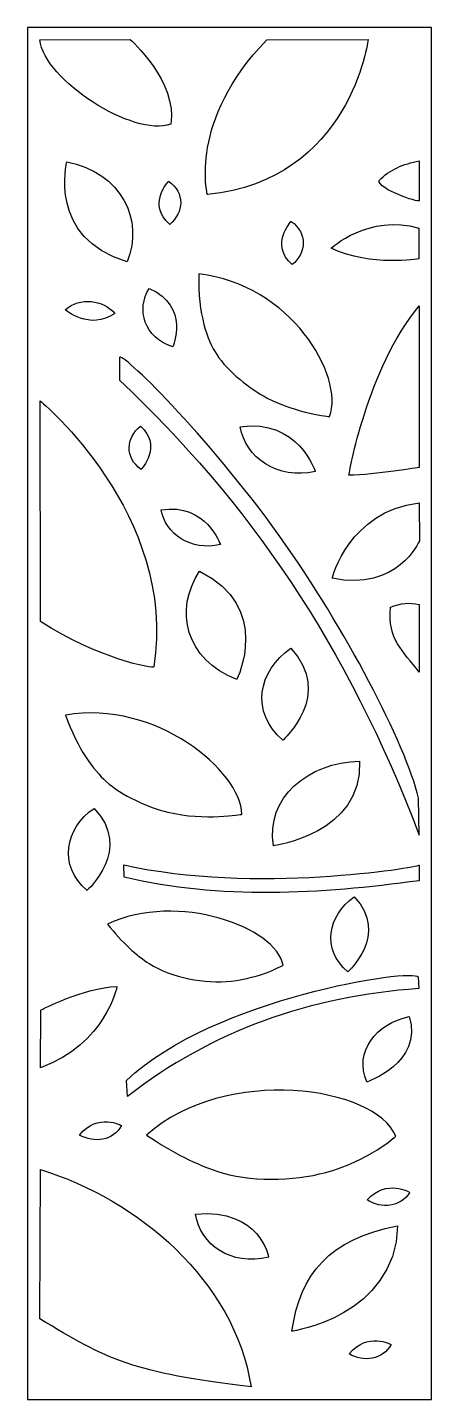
# Model space of a CAD drawing. Header units: centimetres. Extents: x 15 to 20.3, y -9 to 9.
import ezdxf

# ---------------------------------------------------------------- set-up
doc = ezdxf.new("R2010")
doc.units = ezdxf.units.CM
doc.header["$MEASUREMENT"] = 0
doc.layers.add('layer 1', color=7, linetype='Continuous')

msp = doc.modelspace()

# ---------------------------------------------------------------- linework, layer by layer
at = {"layer": 'layer 1', "color": 250}
for points, knots in [([(20.31083, 9.00077), (20.31083, 9.00077), (20.31083, -9.00025), (20.31083, -9.00025), (20.31083, -9.00025), (20.31083, -9.00025), (15.00696, -9.00025), (15.00696, -9.00025), (15.00696, -9.00025), (15.00696, -9.00025), (15.00696, 9.00077), (15.00696, 9.00077), (15.00696, 9.00077), (15.00696, 9.00077), (20.31083, 9.00077), (20.31083, 9.00077)], [0, 0, 0, 0, 0.2, 0.2, 0.2, 0.2, 0.4, 0.4, 0.4, 0.4, 0.6, 0.6, 0.6, 0.6, 1, 1, 1, 1]), ([(16.35405, 8.84393), (16.35405, 8.84393), (15.16768, 8.84005), (15.16768, 8.84005), (15.16768, 8.84005), (15.22917, 8.3063), (16.40017, 7.55623), (16.88814, 7.7315), (16.88814, 7.7315), (16.98177, 8.2861), (16.35405, 8.84393), (16.35405, 8.84393)], [0, 0, 0, 0, 0.25, 0.25, 0.25, 0.25, 0.5, 0.5, 0.5, 0.5, 1, 1, 1, 1]), ([(19.47785, 8.8416), (19.47785, 8.8416), (18.14865, 8.83725), (18.14865, 8.83725), (18.14865, 8.83725), (17.11871, 7.78215), (17.36839, 6.80713), (17.36839, 6.80713), (17.36839, 6.80713), (19.24926, 6.99956), (19.47785, 8.8416), (19.47785, 8.8416)], [0, 0, 0, 0, 0.25, 0.25, 0.25, 0.25, 0.5, 0.5, 0.5, 0.5, 1, 1, 1, 1]), ([(15.52328, 7.23825), (15.52328, 7.23825), (15.27116, 6.22918), (16.31574, 5.9264), (16.31574, 5.9264), (16.54049, 6.47515), (16.24033, 7.09863), (15.52328, 7.23825)], [0, 0, 0, 0, 0.33333333, 0.33333333, 0.33333333, 0.33333333, 1, 1, 1, 1]), ([(20.14984, 6.72638), (20.14984, 6.72638), (20.14808, 7.25144), (20.14808, 7.25144), (20.14808, 7.25144), (19.94111, 7.20914), (19.75663, 7.13536), (19.62163, 6.99231), (19.62163, 6.99231), (19.60544, 6.87877), (20.13725, 6.70119), (20.14984, 6.72638)], [0, 0, 0, 0, 0.25, 0.25, 0.25, 0.25, 0.5, 0.5, 0.5, 0.5, 1, 1, 1, 1]), ([(16.8593, 6.98507), (16.8593, 6.98507), (16.57428, 6.67535), (16.87394, 6.417), (16.87394, 6.417), (17.05905, 6.57248), (17.07838, 6.83117), (16.8593, 6.98507)], [0, 0, 0, 0, 0.33333333, 0.33333333, 0.33333333, 0.33333333, 1, 1, 1, 1]), ([(20.14489, 5.96598), (20.14489, 5.96598), (20.14489, 6.36852), (20.14489, 6.36852), (20.14489, 6.36852), (19.48786, 6.56063), (18.99133, 6.10374), (18.99133, 6.10374), (18.99133, 6.10374), (19.51943, 5.85612), (20.14489, 5.96598), (20.14489, 5.96598)], [0, 0, 0, 0, 0.25, 0.25, 0.25, 0.25, 0.5, 0.5, 0.5, 0.5, 1, 1, 1, 1]), ([(18.46789, 6.45668), (18.46789, 6.45668), (18.18287, 6.14696), (18.48253, 5.88862), (18.48253, 5.88862), (18.66764, 6.0441), (18.68697, 6.30279), (18.46789, 6.45668)], [0, 0, 0, 0, 0.33333333, 0.33333333, 0.33333333, 0.33333333, 1, 1, 1, 1]), ([(18.97267, 3.89479), (18.97267, 3.89479), (18.55237, 3.93601), (18.15409, 4.13876), (18.15409, 4.13876), (17.93397, 4.25082), (17.63213, 4.4924), (17.49211, 4.70854), (17.49211, 4.70854), (17.37125, 4.8951), (17.24068, 5.22712), (17.25671, 5.7665), (17.25671, 5.7665), (18.45946, 5.63154), (19.16887, 4.43434), (18.97267, 3.89479)], [0, 0, 0, 0, 0.2, 0.2, 0.2, 0.2, 0.4, 0.4, 0.4, 0.4, 0.6, 0.6, 0.6, 0.6, 1, 1, 1, 1]), ([(15.50147, 5.29738), (15.50147, 5.29738), (15.82631, 5.01867), (16.15467, 5.24934), (16.15467, 5.24934), (15.99607, 5.4255), (15.7014, 5.46978), (15.50147, 5.29738)], [0, 0, 0, 0, 0.33333333, 0.33333333, 0.33333333, 0.33333333, 1, 1, 1, 1]), ([(16.91419, 4.81054), (16.91419, 4.81054), (17.14432, 5.34095), (16.60506, 5.57787), (16.60506, 5.57787), (16.43237, 5.29549), (16.53773, 4.93611), (16.91419, 4.81054)], [0, 0, 0, 0, 0.33333333, 0.33333333, 0.33333333, 0.33333333, 1, 1, 1, 1]), ([(20.14718, 3.22964), (20.14718, 3.22964), (20.14883, 5.3491), (20.14883, 5.3491), (20.14883, 5.3491), (19.46221, 4.52396), (19.2254, 3.12783), (19.2254, 3.12783), (19.2254, 3.12783), (19.56872, 3.12783), (20.14718, 3.22964), (20.14718, 3.22964)], [0, 0, 0, 0, 0.25, 0.25, 0.25, 0.25, 0.5, 0.5, 0.5, 0.5, 1, 1, 1, 1]), ([(16.21518, 4.66884), (16.21548, 4.77899), (17.36369, 3.65974), (18.31918, 2.32241), (18.31918, 2.32241), (19.18185, 1.115), (19.96952, -0.39779), (20.14067, -1.10928), (20.14067, -1.10928), (20.14067, -1.10928), (20.14783, -1.59697), (20.14783, -1.59697), (20.14783, -1.59697), (19.2119, 0.88873), (17.89943, 2.79516), (16.2144, 4.37134), (16.2144, 4.37134), (16.2144, 4.37134), (16.21518, 4.66884), (16.21518, 4.66884)], [0, 0, 0, 0, 0.16666667, 0.16666667, 0.16666667, 0.16666667, 0.33333333, 0.33333333, 0.33333333, 0.33333333, 0.5, 0.5, 0.5, 0.5, 0.66666667, 0.66666667, 0.66666667, 0.66666667, 1, 1, 1, 1]), ([(15.17543, 4.10071), (15.17543, 4.10071), (15.17663, 1.20799), (15.17663, 1.20799), (15.17663, 1.20799), (15.94129, 0.71457), (16.66616, 0.58432), (16.66616, 0.61184), (16.66616, 0.61184), (16.97826, 2.61382), (15.17543, 4.10071), (15.17543, 4.10071)], [0, 0, 0, 0, 0.25, 0.25, 0.25, 0.25, 0.5, 0.5, 0.5, 0.5, 1, 1, 1, 1]), ([(18.7838, 3.17597), (18.7838, 3.17597), (18.55937, 3.87085), (17.79984, 3.7622), (17.79984, 3.7622), (17.86775, 3.3595), (18.28812, 3.05924), (18.7838, 3.17597)], [0, 0, 0, 0, 0.33333333, 0.33333333, 0.33333333, 0.33333333, 1, 1, 1, 1]), ([(16.49841, 3.20212), (16.49841, 3.20212), (16.78612, 3.50995), (16.48872, 3.77028), (16.48872, 3.77028), (16.30225, 3.61601), (16.28065, 3.35745), (16.49841, 3.20212)], [0, 0, 0, 0, 0.33333333, 0.33333333, 0.33333333, 0.33333333, 1, 1, 1, 1]), ([(17.53879, 2.21799), (17.53879, 2.21799), (17.35752, 2.76246), (16.76183, 2.67299), (16.76183, 2.67299), (16.81808, 2.35715), (17.15038, 2.12362), (17.53879, 2.21799)], [0, 0, 0, 0, 0.33333333, 0.33333333, 0.33333333, 0.33333333, 1, 1, 1, 1]), ([(20.15048, 2.26209), (20.15048, 2.26209), (20.14636, 2.76261), (20.14636, 2.76261), (20.14636, 2.76261), (19.22566, 2.6544), (19.00693, 1.77515), (19.00693, 1.77515), (19.00693, 1.77515), (19.86522, 1.5993), (20.15048, 2.26209), (20.15048, 2.26209)], [0, 0, 0, 0, 0.25, 0.25, 0.25, 0.25, 0.5, 0.5, 0.5, 0.5, 1, 1, 1, 1]), ([(17.75536, 0.44719), (17.75536, 0.44719), (18.2257, 1.39575), (17.2673, 1.86629), (17.2673, 1.86629), (16.92552, 1.36499), (17.0824, 0.7032), (17.75536, 0.44719)], [0, 0, 0, 0, 0.33333333, 0.33333333, 0.33333333, 0.33333333, 1, 1, 1, 1]), ([(20.14891, 0.54122), (20.14891, 0.54122), (20.14693, 1.42983), (20.14693, 1.42983), (20.14693, 1.42983), (20.02107, 1.45885), (19.90749, 1.44873), (19.77158, 1.3964), (19.77158, 1.3964), (19.73478, 0.95804), (19.93001, 0.83478), (20.14891, 0.54122)], [0, 0, 0, 0, 0.25, 0.25, 0.25, 0.25, 0.5, 0.5, 0.5, 0.5, 1, 1, 1, 1]), ([(18.35908, -0.35074), (18.35908, -0.35074), (19.03674, 0.25467), (18.46323, 0.85573), (18.46323, 0.85573), (18.03392, 0.55932), (17.93139, 0.01458), (18.35908, -0.35074)], [0, 0, 0, 0, 0.33333333, 0.33333333, 0.33333333, 0.33333333, 1, 1, 1, 1]), ([(17.8218, -1.32175), (17.8218, -1.32175), (17.34063, -1.41134), (16.849, -1.29409), (16.849, -1.29409), (16.59938, -1.23457), (16.23426, -1.07037), (16.0419, -0.89349), (16.0419, -0.89349), (15.87084, -0.73621), (15.66558, -0.4675), (15.50725, -0.02149), (15.50725, -0.02149), (16.69694, 0.18275), (17.80942, -0.75611), (17.8218, -1.32175)], [0, 0, 0, 0, 0.2, 0.2, 0.2, 0.2, 0.4, 0.4, 0.4, 0.4, 0.6, 0.6, 0.6, 0.6, 1, 1, 1, 1]), ([(18.23546, -1.73458), (18.23546, -1.73458), (19.41281, -1.5782), (19.36589, -0.62429), (19.36589, -0.62429), (18.69429, -0.63841), (18.12971, -1.10417), (18.23546, -1.73458)], [0, 0, 0, 0, 0.33333333, 0.33333333, 0.33333333, 0.33333333, 1, 1, 1, 1]), ([(15.78918, -2.32096), (15.78918, -2.32096), (16.39405, -1.78057), (15.88213, -1.24407), (15.88213, -1.24407), (15.49896, -1.50864), (15.40741, -1.99489), (15.78918, -2.32096)], [0, 0, 0, 0, 0.33333333, 0.33333333, 0.33333333, 0.33333333, 1, 1, 1, 1]), ([(20.14794, -1.98805), (20.14797, -2.01425), (17.97061, -2.37255), (16.27233, -1.98434), (16.27233, -1.98434), (16.27233, -1.98434), (16.27714, -2.14692), (16.27714, -2.14692), (16.27714, -2.14692), (17.53427, -2.44439), (18.84609, -2.37344), (20.14783, -2.19312), (20.14783, -2.19312), (20.14783, -2.19312), (20.14794, -1.98805), (20.14794, -1.98805)], [0, 0, 0, 0, 0.2, 0.2, 0.2, 0.2, 0.4, 0.4, 0.4, 0.4, 0.6, 0.6, 0.6, 0.6, 1, 1, 1, 1]), ([(18.36149, -3.30227), (18.36149, -3.30227), (18.06266, -3.47073), (17.68231, -3.51004), (17.68231, -3.51004), (17.33787, -3.54565), (16.90005, -3.4697), (16.60636, -3.28068), (16.60636, -3.28068), (16.44417, -3.17629), (16.25413, -3.01399), (16.05637, -2.76312), (16.05637, -2.76312), (16.98217, -2.32839), (18.27431, -2.80787), (18.36149, -3.30227)], [0, 0, 0, 0, 0.2, 0.2, 0.2, 0.2, 0.4, 0.4, 0.4, 0.4, 0.6, 0.6, 0.6, 0.6, 1, 1, 1, 1]), ([(19.21217, -3.38849), (19.21217, -3.38849), (19.76398, -2.89549), (19.29697, -2.40607), (19.29697, -2.40607), (18.94738, -2.64744), (18.8639, -3.09103), (19.21217, -3.38849)], [0, 0, 0, 0, 0.33333333, 0.33333333, 0.33333333, 0.33333333, 1, 1, 1, 1]), ([(20.13428, -3.45588), (20.08886, -3.3349), (17.45971, -3.7259), (16.30562, -4.81347), (16.30562, -4.81347), (16.30562, -4.81347), (16.31986, -5.02334), (16.31986, -5.02334), (16.31986, -5.02334), (17.42524, -4.16426), (18.7086, -3.70779), (20.14403, -3.60859), (20.14403, -3.60859), (20.14403, -3.60859), (20.13428, -3.45588), (20.13428, -3.45588)], [0, 0, 0, 0, 0.2, 0.2, 0.2, 0.2, 0.4, 0.4, 0.4, 0.4, 0.6, 0.6, 0.6, 0.6, 1, 1, 1, 1]), ([(15.18248, -3.88961), (15.18248, -3.88961), (15.17739, -4.64711), (15.17739, -4.64711), (15.17739, -4.64711), (16.03567, -4.33599), (16.1824, -3.58148), (16.1824, -3.58148), (16.1824, -3.58148), (15.74545, -3.595), (15.18248, -3.88961), (15.18248, -3.88961)], [0, 0, 0, 0, 0.25, 0.25, 0.25, 0.25, 0.5, 0.5, 0.5, 0.5, 1, 1, 1, 1]), ([(19.46045, -4.83316), (19.46045, -4.83316), (20.20161, -4.59008), (20.01872, -3.97503), (20.01872, -3.97503), (19.58396, -4.06477), (19.29098, -4.43559), (19.46045, -4.83316)], [0, 0, 0, 0, 0.33333333, 0.33333333, 0.33333333, 0.33333333, 1, 1, 1, 1]), ([(19.84111, -5.54632), (19.84111, -5.54632), (19.48549, -5.87025), (18.92519, -6.02001), (18.92519, -6.02001), (18.48507, -6.13765), (17.92205, -6.14697), (17.49285, -6.00409), (17.49285, -6.00409), (17.2367, -5.91881), (16.92641, -5.77322), (16.57138, -5.5299), (16.57138, -5.5299), (17.60591, -4.60877), (19.57632, -4.88845), (19.84111, -5.54632)], [0, 0, 0, 0, 0.2, 0.2, 0.2, 0.2, 0.4, 0.4, 0.4, 0.4, 0.6, 0.6, 0.6, 0.6, 1, 1, 1, 1]), ([(16.2436, -5.40614), (16.2436, -5.40614), (15.93156, -5.23231), (15.6897, -5.52974), (15.6897, -5.52974), (15.88439, -5.64088), (16.12984, -5.604), (16.2436, -5.40614)], [0, 0, 0, 0, 0.33333333, 0.33333333, 0.33333333, 0.33333333, 1, 1, 1, 1]), ([(15.17739, -5.98328), (15.17739, -5.98328), (15.16926, -7.93908), (15.16926, -7.93908), (15.16926, -7.93908), (16.04025, -8.4723), (16.39593, -8.65314), (17.94151, -8.83373), (17.94151, -8.83373), (17.73104, -7.44463), (16.45181, -6.36899), (15.17739, -5.98328)], [0, 0, 0, 0, 0.25, 0.25, 0.25, 0.25, 0.5, 0.5, 0.5, 0.5, 1, 1, 1, 1]), ([(20.02593, -6.2837), (20.02593, -6.2837), (19.72498, -6.09576), (19.46526, -6.38165), (19.46526, -6.38165), (19.65288, -6.50162), (19.90023, -6.47606), (20.02593, -6.2837)], [0, 0, 0, 0, 0.33333333, 0.33333333, 0.33333333, 0.33333333, 1, 1, 1, 1]), ([(18.17358, -7.13353), (18.17358, -7.13353), (18.06111, -6.48866), (17.21442, -6.56773), (17.21442, -6.56773), (17.27985, -6.97373), (17.67346, -7.2484), (18.17358, -7.13353)], [0, 0, 0, 0, 0.33333333, 0.33333333, 0.33333333, 0.33333333, 1, 1, 1, 1]), ([(18.47854, -8.10382), (18.47854, -8.10382), (19.83006, -7.91227), (19.8659, -6.72104), (19.8659, -6.72104), (18.96941, -6.88806), (18.5819, -7.35907), (18.47854, -8.10382)], [0, 0, 0, 0, 0.33333333, 0.33333333, 0.33333333, 0.33333333, 1, 1, 1, 1]), ([(19.78113, -8.27886), (19.78113, -8.27886), (19.4691, -8.10504), (19.22723, -8.40247), (19.22723, -8.40247), (19.42192, -8.51361), (19.66737, -8.47673), (19.78113, -8.27886)], [0, 0, 0, 0, 0.33333333, 0.33333333, 0.33333333, 0.33333333, 1, 1, 1, 1])]:
    msp.add_open_spline(points, degree=3, knots=knots, dxfattribs=at)

doc.saveas('drawing.dxf')
